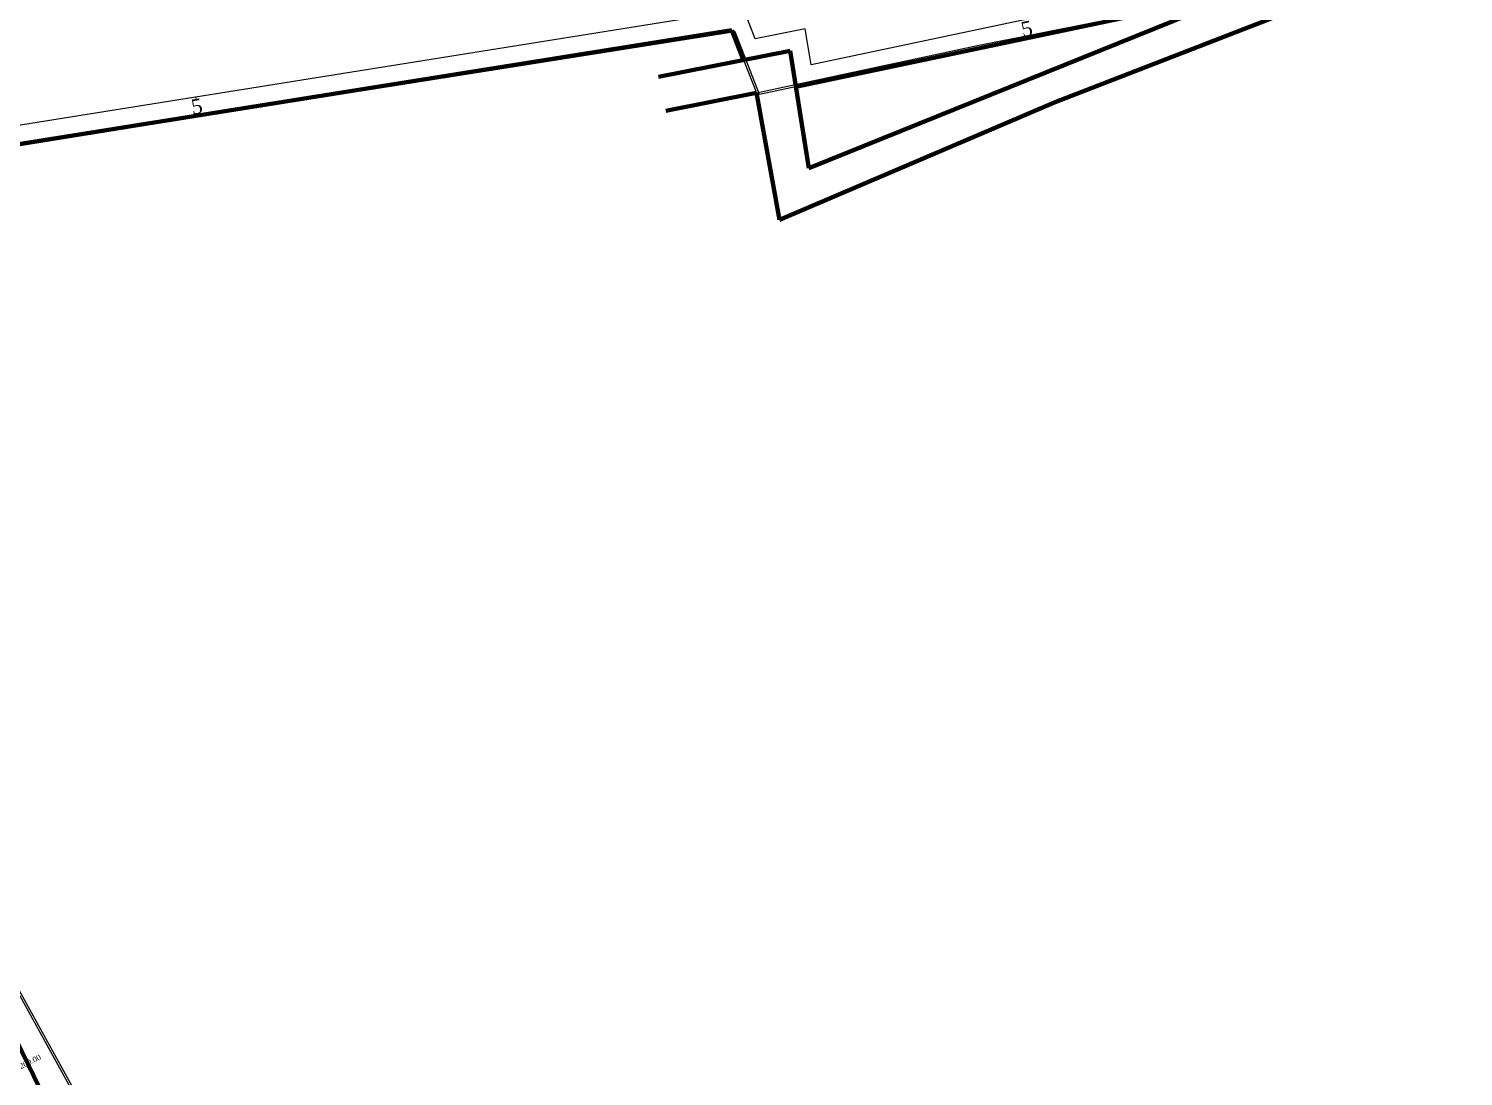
# Model space of a CAD drawing. Header units: metres. Extents: x 478603 to 489313, y 4282657 to 4289463.
# Drawn here: x 480711.8 to 481099, y 4286958.3 to 4287240.9 of the extents above; entities that cross this region are included whole.
import ezdxf

# ---------------------------------------------------------------- set-up
doc = ezdxf.new("R2010")
doc.units = ezdxf.units.M
for name, color, linetype, lineweight in [('ADAKENARI', 18, 'Continuous', 0), ('EYLUL_REV', 8, 'Continuous', 0), ('PL_KMYAZI', 30, 'Continuous', 0), ('ROL_CEPHE', 1, 'Continuous', 0), ('SNR_PLANONAMAA', 233, 'Continuous', 0), ('SNR_YAPIYAK', 18, 'Continuous', 0)]:
    doc.layers.add(name, color=color, linetype=linetype, lineweight=lineweight)
doc.styles.get("Standard").update_dxf_attribs({"font": 'times.ttf'})

msp = doc.modelspace()

# ---------------------------------------------------------------- linework, layer by layer
at = {"layer": 'ADAKENARI', "lineweight": 100}
for p, q in [((481095.07, 4287273.01), (480922.36, 4287203.31)), ((480988.79, 4287221.09), (481097.86, 4287263.36)), ((481039.93, 4287250.76), (480918.85, 4287225.2)), ((480901.59, 4287240.54), (480605.44, 4287193.14)), ((480904.76, 4287232.45), (480901.59, 4287240.54)), ((480917.29, 4287234.93), (480881.76, 4287227.92)), ((480922.36, 4287203.31), (480917.29, 4287234.93)), ((480883.75, 4287218.74), (480908.21, 4287223.63)), ((480908.21, 4287223.63), (480914.48, 4287189.35)), ((480914.48, 4287189.35), (480988.79, 4287221.09))]:
    msp.add_line(p, q, dxfattribs=at)
at = {"layer": 'ADAKENARI', "lineweight": 158}
msp.add_line((480720.75, 4286943.01), (480623.55, 4287141.76), dxfattribs=at)
at = {"layer": 'EYLUL_REV'}
for points in [[(480635.33, 4287198.11, 0), (480773.3, 4287220.23, 0), (480802.91, 4287224.92, 0), (480901.59, 4287240.54, 0), (480908.21, 4287223.63, 0), (480967.44, 4287236.28, 0), (481098.12, 4287262.39, 0)], [(480675.68, 4286760.44, 0), (480727.14, 4286775.83, 0), (480790.79, 4286794.61, 0), (480806.67, 4286804.04, 0), (480775.23, 4286851.73, 0), (480723.22, 4286955.11, 0), (480659.55, 4287070.53, 0)]]:
    msp.add_polyline3d(points, dxfattribs=at)
at = {"layer": 'ROL_CEPHE'}
for p, q in [((480981.75, 4287238.48), (480981.66, 4287238.87)), ((480756.88, 4287222.44), (480756.94, 4287222.05)), ((480757.67, 4287217.5), (480757.61, 4287217.9))]:
    msp.add_line(p, q, dxfattribs=at)
at = {"layer": 'SNR_PLANONAMAA'}
for p, q in [((481098.97, 4287261.86, 942.48), (480968.29, 4287235.75, 942.48)), ((480902.45, 4287240.02, 942.48), (480803.77, 4287224.39, 942.48)), ((480909.06, 4287223.11, 942.48), (480902.45, 4287240.02, 942.48)), ((480968.29, 4287235.75, 942.48), (480909.06, 4287223.11, 942.48)), ((480803.77, 4287224.39, 942.48), (480774.15, 4287219.7, 942.48)), ((480774.15, 4287219.7, 942.48), (480636.19, 4287197.59, 942.48)), ((480660.4, 4287070.01, 942.48), (480724.07, 4286954.58, 942.48))]:
    msp.add_line(p, q, dxfattribs=at)
at = {"layer": 'SNR_YAPIYAK'}
for p, q in [((481038.47, 4287255.56, 119.22), (480922.96, 4287231.18, 119.22)), ((480904.78, 4287246.11, 119.22), (480608.97, 4287198.77, 119.22)), ((480907.89, 4287238.17, 119.22), (480904.78, 4287246.11, 119.22)), ((480921.41, 4287240.83, 119.22), (480907.89, 4287238.17, 119.22)), ((480922.96, 4287231.18, 119.22), (480921.41, 4287240.83, 119.22))]:
    msp.add_line(p, q, dxfattribs=at)

# ---------------------------------------------------------------- texts
at = {"layer": 'PL_KMYAZI'}
msp.add_text('0+200.00', height=1.5, rotation=386.062, dxfattribs=at).set_placement((480707.57, 4286959.16))
at = {"layer": 'ROL_CEPHE'}
for rotation, p in [(371.9211, (480980.09, 4287238.64)), (369.0937, (480756.03, 4287217.75))]:
    msp.add_text('5', height=4, rotation=rotation, dxfattribs=at).set_placement(p)

doc.saveas('drawing.dxf')
